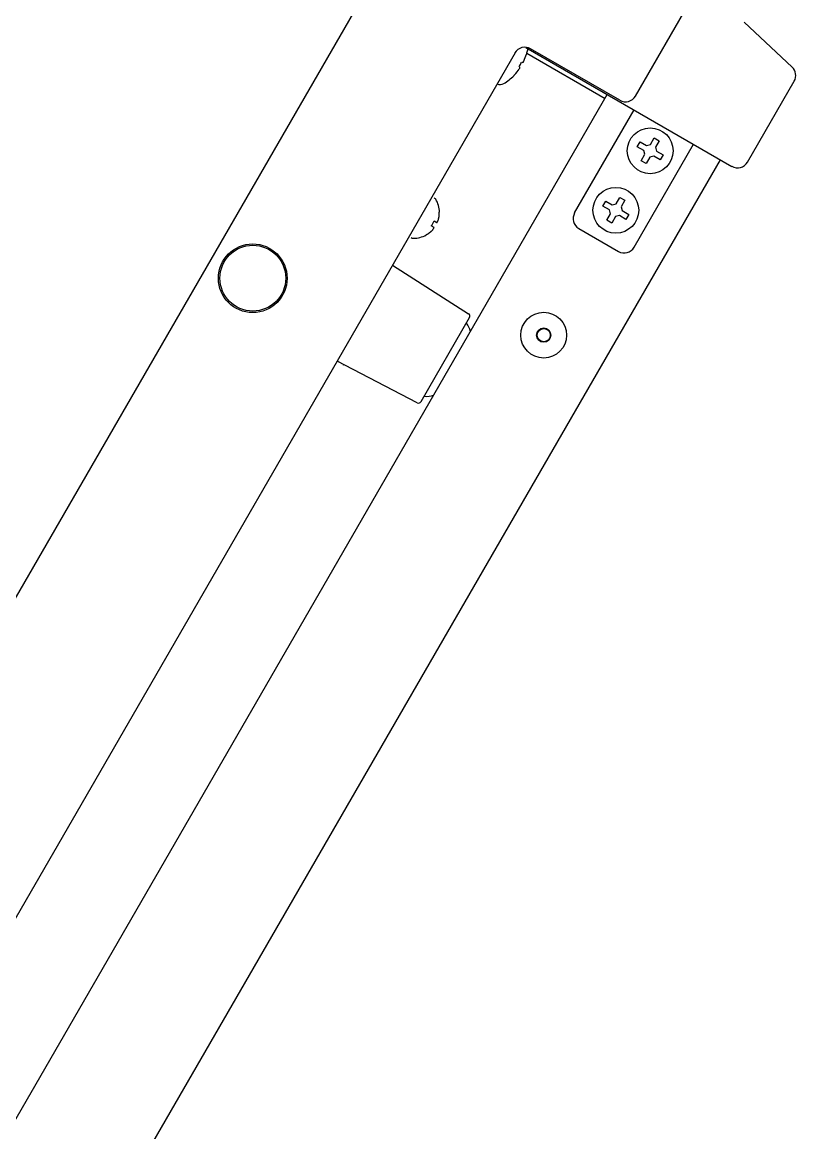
# Model space of a CAD drawing. Extents: x 6336 to 10269, y -393 to 3036.
# Drawn here: x 8338.1 to 8473.2, y 26 to 220.1 of the extents above; entities that cross this region are included whole.
import ezdxf

# ---------------------------------------------------------------- set-up
doc = ezdxf.new("R2010")
doc.units = 0
doc.header["$LTSCALE"] = 5
doc.layers.add('GEOM', color=7, linetype='CONTINUOUS')

msp = doc.modelspace()

# ---------------------------------------------------------------- linework, layer by layer
at = {"layer": 'GEOM', "color": 7, "linetype": 'Continuous'}
for p, q in [((8428.07, 277.45), (8064.42, -352.41)), ((8445.22, 207.16), (8463.51, 238.83)), ((8472.59, 212.23), (8464.19, 220.07)), ((8426.05, 215.67), (8462.06, 194.88)), ((8424.17, 214.69), (8125.17, -303.19)), ((8426.22, 214.66), (8439.91, 206.76)), ((8426.25, 214.71), (8426.26, 214.7)), ((8442.49, 206.43), (8426.9, 215.43)), ((8423.96, 210.72), (8423.95, 210.72)), ((8464.79, 195.62), (8472.96, 209.77)), ((8139.53, -313.5), (8440.3, 207.44)), ((8434.59, 186.74), (8444.98, 204.74)), ((8444.98, 180.74), (8455.37, 198.74)), ((8445.54, 198.31), (8446.04, 199.18)), ((8446.67, 197.66), (8445.54, 198.31)), ((8446.04, 199.18), (8447.17, 198.53)), ((8447.17, 198.53), (8447.85, 198.71)), ((8447.85, 198.71), (8448.5, 199.84)), ((8448.5, 199.84), (8449.37, 199.34)), ((8449.37, 199.34), (8448.72, 198.21)), ((8448.72, 198.21), (8448.9, 197.53)), ((8159.23, -325.02), (8460.06, 196.04)), ((8446.2, 195.85), (8446.85, 196.98)), ((8446.85, 196.98), (8446.67, 197.66)), ((8447.72, 196.48), (8447.07, 195.35)), ((8448.4, 196.66), (8447.72, 196.48)), ((8449.53, 196.01), (8448.4, 196.66)), ((8448.9, 197.53), (8450.03, 196.88)), ((8450.03, 196.88), (8449.53, 196.01)), ((8447.07, 195.35), (8446.2, 195.85)), ((8410.02, 189.38), (8410.19, 189.28)), ((8439.54, 187.92), (8440.04, 188.79)), ((8440.04, 188.79), (8441.17, 188.14)), ((8441.17, 188.14), (8441.85, 188.32)), ((8441.85, 188.32), (8442.5, 189.45)), ((8442.5, 189.45), (8443.37, 188.95)), ((8443.37, 188.95), (8442.72, 187.82)), ((8410.94, 186.89), (8410.97, 186.87)), ((8440.67, 187.27), (8439.54, 187.92)), ((8440.2, 185.46), (8440.85, 186.59)), ((8440.85, 186.59), (8440.67, 187.27)), ((8442.72, 187.82), (8442.9, 187.14)), ((8442.9, 187.14), (8444.03, 186.49)), ((8444.03, 186.49), (8443.53, 185.62)), ((8410.02, 184.18), (8409.54, 184.46)), ((8410.04, 185.33), (8410.52, 185.05)), ((8441.07, 184.96), (8440.2, 185.46)), ((8441.72, 186.09), (8441.07, 184.96)), ((8442.4, 186.27), (8441.72, 186.09)), ((8443.53, 185.62), (8442.4, 186.27)), ((8406.02, 182.45), (8406.19, 182.35)), ((8408.67, 182.88), (8408.64, 182.9)), ((8435.32, 184.01), (8442.25, 180.01)), ((8402.75, 177.6), (8416.07, 169.12)), ((8407.76, 153.76), (8416.23, 168.45)), ((8407.09, 153.57), (8393.09, 160.86)), ((8394.23, 160.14), (8394.12, 160.2))]:
    msp.add_line(p, q, dxfattribs=at)
for centre, radius in [((8447.79, 197.6), 4), ((8441.79, 187.2), 4), ((8378.35, 175.33), 6), ((8378.35, 175.33), 5.75), ((8429.19, 165.38), 4), ((8429.19, 165.38), 1.25), ((8429.19, 165.38), 1.15)]:
    msp.add_circle(centre, radius, dxfattribs=at)
for centre, radius, start, end in [((8425.9, 213.69), 2, 60, 150), ((8417.5, 217.1), 9.08, 344.6676, 349.5511), ((8417.63, 217.12), 8.95, 334.6607, 342.9018), ((8417.63, 217.11), 8.95, 342.9066, 344.3944), ((8417.55, 216.98), 8.95, 317.0982, 325.3393), ((8417.5, 217.1), 8.79, 327.391, 332.609), ((8417.57, 216.98), 8.94, 325.3453, 326.6497), ((8417.64, 217.11), 8.94, 333.3503, 334.6547), ((8471.23, 210.77), 2, 330.0069, 46.9984), ((8471.23, 210.77), 2, 330.0069, 46.9984), ((8417.5, 217.1), 9.08, 301.3979, 315.3324), ((8417.56, 216.98), 8.95, 315.6056, 317.0934), ((8421.58, 210.42), 1.25, 244.9143, 301.3979), ((8443.49, 208.16), 2, 240, 330), ((8463.06, 196.62), 2, 240.0087, 329.9913), ((8409.99, 188.93), 0.4, 29.6988, 60), ((8406.17, 186.75), 4.8, 1.3727, 29.6988), ((8406.2, 186.76), 4.74, 354.5722, 355.5402), ((8406.19, 186.76), 4.75, 356.6813, 358.0074), ((8406.2, 186.76), 4.74, 355.5402, 356.6812), ((8406.19, 186.76), 4.75, 358.9687, 1.5341), ((8406.19, 186.76), 4.75, 358.0074, 358.9684), ((8436.32, 185.74), 2, 150, 240), ((8406.53, 186.78), 3.8, 322.4351, 337.5649), ((8408.92, 186.27), 2.01, 322.7256, 324.8598), ((8408.94, 186.25), 1.98, 324.8627, 325.7144), ((8408.95, 186.25), 1.97, 325.714, 326.9766), ((8408.96, 186.24), 1.96, 326.9771, 328.0037), ((8408.96, 186.24), 1.95, 328.0037, 329.0738), ((8408.97, 186.23), 1.95, 329.0741, 330.1995), ((8408.96, 186.24), 1.95, 330.1995, 331.1541), ((8408.96, 186.24), 1.95, 331.1545, 332.3767), ((8408.96, 186.24), 1.96, 332.3765, 333.2159), ((8408.95, 186.24), 1.97, 333.2167, 334.6016), ((8408.93, 186.25), 1.98, 334.6009, 335.2558), ((8408.91, 186.26), 2.01, 335.2585, 337.2741), ((8406.3, 186.74), 4.64, 344.3176, 346.3964), ((8406.27, 186.74), 4.67, 346.3949, 347.3772), ((8406.25, 186.75), 4.68, 347.3773, 348.465), ((8406.24, 186.75), 4.7, 348.4656, 350.5187), ((8406.22, 186.76), 4.72, 351.0025, 352.5476), ((8406.22, 186.75), 4.72, 350.5181, 351.0023), ((8406.21, 186.76), 4.73, 352.5474, 353.3174), ((8406.21, 186.76), 4.73, 353.3175, 354.5722), ((8406.37, 187.1), 4.8, 270.3012, 298.6273), ((8406.37, 187.08), 4.75, 298.4659, 301.0313), ((8406.37, 187.08), 4.75, 301.0316, 301.9926), ((8406.38, 187.08), 4.75, 301.9926, 303.3187), ((8406.38, 187.07), 4.74, 303.3188, 304.4598), ((8406.38, 187.07), 4.74, 304.4598, 305.4278), ((8406.38, 187.06), 4.73, 305.4278, 306.6825), ((8406.39, 187.06), 4.73, 306.6826, 307.4526), ((8406.39, 187.06), 4.72, 307.4524, 308.9975), ((8406.4, 187.05), 4.72, 308.9977, 309.4819), ((8406.4, 187.04), 4.7, 309.4813, 311.5344), ((8406.42, 187.03), 4.68, 311.535, 312.6227), ((8406.43, 187.01), 4.67, 312.6228, 313.6051), ((8406.45, 186.99), 4.64, 313.6036, 315.6824), ((8408.17, 184.97), 2.01, 322.7259, 324.7415), ((8408.19, 184.95), 1.98, 324.7442, 325.3991), ((8408.2, 184.95), 1.97, 325.3984, 326.7833), ((8408.21, 184.94), 1.96, 326.7841, 327.6235), ((8408.21, 184.94), 1.96, 327.6234, 328.8455), ((8408.21, 184.94), 1.95, 328.8459, 330.9258), ((8408.21, 184.94), 1.95, 330.9261, 331.9964), ((8408.21, 184.94), 1.96, 331.9964, 333.0228), ((8408.2, 184.94), 1.97, 333.0233, 334.286), ((8408.19, 184.95), 1.98, 334.2856, 335.1372), ((8408.17, 184.96), 2.01, 335.1401, 337.2744), ((8406.39, 182.7), 0.4, 240, 270.3012), ((8443.25, 181.74), 2, 240, 330), ((8415.8, 168.7), 0.5, 330, 57.5), ((8413.42, 165.48), 3, 9.9464, 41.3603), ((8407.32, 154.01), 0.5, 242.5, 330), ((8408.92, 157.68), 3, 258.6397, 290.0536)]:
    msp.add_arc(centre, radius, start, end, dxfattribs=at)
for points, knots in [([(8425.03, 212.08), (8425.03, 212.12), (8424.99, 212.23), (8424.94, 212.32), (8424.9, 212.37)], [0, 0, 0, 0, 0.413042, 1, 1, 1, 1]), ([(8425.03, 212.06), (8425.03, 212.07), (8425.03, 212.07), (8425.03, 212.08), (8425.03, 212.08)], [0, 0, 0, 0, 0.493429, 1, 1, 1, 1]), ([(8425.3, 213.06), (8425.36, 213.06), (8425.47, 213.05), (8425.58, 213.07), (8425.62, 213.09)], [0, 0, 0, 0, 0.586958, 1, 1, 1, 1]), ([(8425.62, 213.09), (8425.62, 213.09), (8425.62, 213.1), (8425.63, 213.1), (8425.63, 213.1)], [0, 0, 0, 0, 0.506571, 1, 1, 1, 1])]:
    msp.add_open_spline(points, degree=3, knots=knots, dxfattribs=at)

doc.saveas('drawing.dxf')
